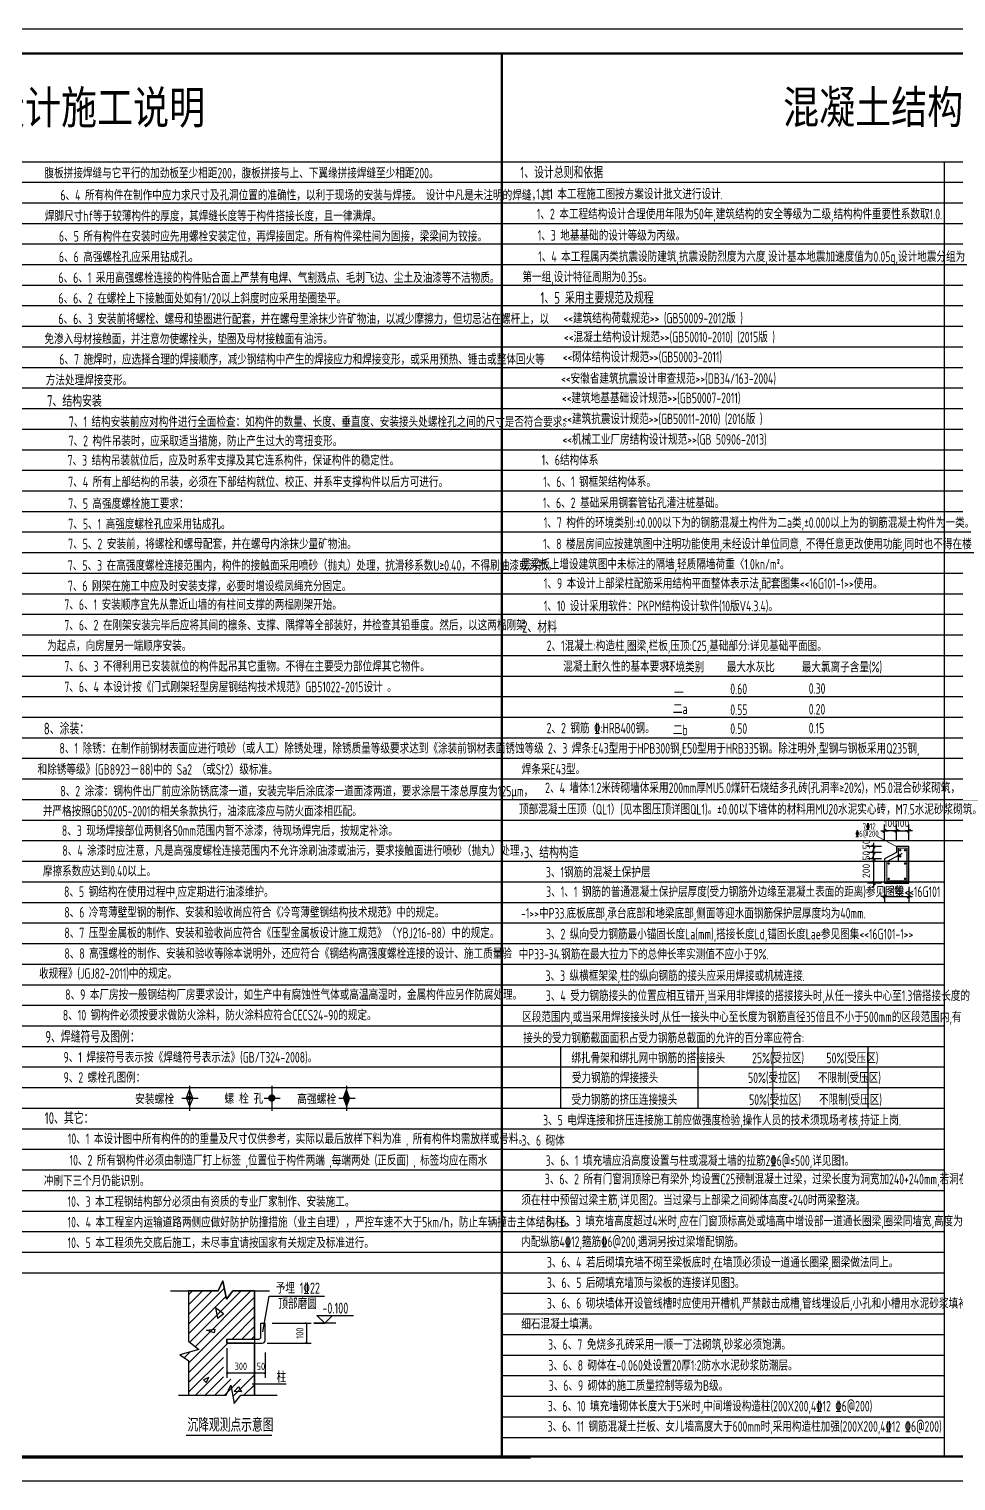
# Model space of a CAD drawing. Extents: x 19118 to 566552, y -1188739 to 92943.
# Drawn here: x 98498 to 136414, y -22788 to 36612 of the extents above; entities that cross this region are included whole.
import ezdxf
from ezdxf.enums import TextEntityAlignment as Align

# ---------------------------------------------------------------- set-up
doc = ezdxf.new("R2010")
doc.units = 0
doc.header["$LTSCALE"] = 1000
doc.header["$MEASUREMENT"] = 0
doc.layers.get('0').update_dxf_attribs({"linetype": 'CONTINUOUS'})
doc.layers.get('Defpoints').update_dxf_attribs({"linetype": 'CONTINUOUS'})
for name, color, linetype in [('AXIS', 3, 'CONTINUOUS'), ('JZSM', 7, 'CONTINUOUS'), ('mb-标准层', 7, 'CONTINUOUS'), ('PUB_TITLE', 4, 'CONTINUOUS'), ('S1', 2, 'CONTINUOUS'), ('TEXT', 7, 'CONTINUOUS'), ('WALL', 6, 'CONTINUOUS'), ('剖面外形', 7, 'CONTINUOUS'), ('图审改图', 114, 'CONTINUOUS'), ('填充', 250, 'CONTINUOUS'), ('底线', 250, 'CONTINUOUS')]:
    doc.layers.add(name, color=color, linetype=linetype)
doc.layers.add('梁集中标注', color=2, linetype='CONTINUOUS', lineweight=15)
doc.styles.add('-黑体', font='SimSun.ttf')
doc.styles.add('CPX', font='atssdeng.shx', dxfattribs={"width": 0.8, "bigfont": 'atssdchn.shx'})
doc.styles.add('HZS', font='atssdeng.shx', dxfattribs={"width": 0.7, "bigfont": 'atssdchn.shx'})
doc.styles.add('HZTXT', font='tssdeng.shx', dxfattribs={"bigfont": 'tssdchn.shx'})
doc.styles.add('LU', font='tssdeng.shx', dxfattribs={"width": 0.8, "bigfont": 'hztxt.shx'})
doc.styles.get("Standard").update_dxf_attribs({"font": 'atssdeng.shx', "bigfont": 'atssdchn.shx'})
doc.styles.add('TSSD_Dimension', font='Tssdeng.shx', dxfattribs={"width": 0.7, "bigfont": 'hztxt.shx'})
doc.styles.add('TSSD_Label', font='tssdeng.shx', dxfattribs={"width": 0.6, "bigfont": 'hztxt.shx'})
doc.styles.add('TSSD_Rein', font='atssdeng.shx', dxfattribs={"width": 0.7, "bigfont": 'atssdchn.shx'})
doc.dimstyles.new('dimn0.2', dxfattribs={"dimtxt": 300, "dimasz": 1, "dimexe": 250, "dimexo": 300, "dimgap": 150, "dimtad": 1, "dimdec": 0, "dimlfac": 0.2, "dimzin": 0, "dimdsep": 46, "dimtxsty": 'Standard', "dimblk": '_DIMX', "dimcen": 0.09, "dimclrt": 7, "dimadec": 1, "dimazin": 0, "dimtfac": 1, "dimtdec": 0, "dimtix": 1, "dimtmove": 2, "dimatfit": 3, "dimldrblk": '_DIMX', "dimfxl": 1, "dimtolj": 1, "dimtzin": 0, "dimarcsym": 0})

# ---------------------------------------------------------------- blocks, each defined once
blk = doc.blocks.new('_ArchTick')
at = {"color": 0, "linetype": 'ByBlock', "const_width": 0.4}
blk.add_lwpolyline([(-0.5, -0.5), (0.5, 0.5)], dxfattribs=at)
blk = doc.blocks.new('_DIMX')
blk.add_line((-150, 0), (150, 0))
at = {"const_width": 50}
blk.add_lwpolyline([(-70, -70), (70, 70)], dxfattribs=at)
blk = doc.blocks.new('*D626')
at = {"layer": 'AXIS', "color": 0, "lineweight": -2}
for p, q in [((133487, 1519), (133487, 868)), ((134487, 1519), (134487, 868)), ((133488, 1118), (134486, 1118))]:
    blk.add_line(p, q, dxfattribs=at)
at = {"layer": 'Defpoints', "color": 0}
for p in [(133487, 1819), (134487, 1819), (134487, 1118)]:
    blk.add_point(p, dxfattribs=at)
at = {"layer": 'AXIS', "color": 0, "lineweight": -2, "rotation": 180}
blk.add_blockref('_DIMX', (133487, 1118), dxfattribs=at)
at = {"layer": 'AXIS', "color": 0, "lineweight": -2}
blk.add_blockref('_DIMX', (134487, 1118), dxfattribs=at)
at = {"layer": 'AXIS', "color": 7, "insert": (133987, 1418), "char_height": 300, "attachment_point": 5}
blk.add_mtext('\\A1;200', dxfattribs=at)
blk = doc.blocks.new('*D627')
at = {"layer": 'AXIS', "color": 0, "lineweight": -2}
for p, q in [((133362, 2669), (132794, 2669)), ((133044, 2668), (133044, 1672)), ((133362, 1671), (132794, 1671))]:
    blk.add_line(p, q, dxfattribs=at)
at = {"layer": 'Defpoints', "color": 0}
for p in [(133662, 2669), (133044, 1671), (133662, 1671)]:
    blk.add_point(p, dxfattribs=at)
at = {"layer": 'AXIS', "color": 0, "lineweight": -2}
for p, rotation in [((133044, 2669), 90), ((133044, 1671), 270)]:
    blk.add_blockref('_DIMX', p, dxfattribs=dict(at, rotation=rotation))
at = {"layer": 'AXIS', "color": 7, "insert": (132744, 2170), "char_height": 300, "attachment_point": 5, "rotation": 90}
blk.add_mtext('\\A1;200', dxfattribs=at)
blk = doc.blocks.new('*D628')
at = {"layer": 'AXIS', "color": 0, "lineweight": -2}
for p, q in [((133362, 2919), (132794, 2919)), ((133362, 2669), (132794, 2669)), ((133044, 2920), (133044, 2921)), ((133044, 2669), (133044, 2919)), ((133044, 2668), (133044, 2667))]:
    blk.add_line(p, q, dxfattribs=at)
at = {"layer": 'Defpoints', "color": 0}
for p in [(133044, 2919), (133662, 2919), (133662, 2669)]:
    blk.add_point(p, dxfattribs=at)
at = {"layer": 'AXIS', "color": 0, "lineweight": -2}
for p, rotation in [((133044, 2919), 270), ((133044, 2669), 90)]:
    blk.add_blockref('_DIMX', p, dxfattribs=dict(at, rotation=rotation))
at = {"layer": 'AXIS', "color": 7, "insert": (132744, 2794), "char_height": 300, "attachment_point": 5, "rotation": 90}
blk.add_mtext('\\A1;50', dxfattribs=at)
blk = doc.blocks.new('*D629')
at = {"layer": 'AXIS', "color": 0, "lineweight": -2}
for p, q in [((133362, 3169), (132794, 3169)), ((133044, 3170), (133044, 3171)), ((133044, 3169), (133044, 2919)), ((133362, 2919), (132794, 2919)), ((133044, 2918), (133044, 2917))]:
    blk.add_line(p, q, dxfattribs=at)
at = {"layer": 'Defpoints', "color": 0}
for p in [(133662, 3169), (133044, 2919), (133662, 2919)]:
    blk.add_point(p, dxfattribs=at)
at = {"layer": 'AXIS', "color": 0, "lineweight": -2}
for p, rotation in [((133044, 3169), 270), ((133044, 2919), 90)]:
    blk.add_blockref('_DIMX', p, dxfattribs=dict(at, rotation=rotation))
at = {"layer": 'AXIS', "color": 7, "insert": (132744, 3253), "char_height": 300, "attachment_point": 5, "rotation": 90}
blk.add_mtext('\\A1;50', dxfattribs=at)
blk = doc.blocks.new('*D630')
at = {"layer": 'AXIS', "color": 0, "lineweight": -2}
for p, q in [((133986, 3813), (133985, 3813)), ((133987, 3384), (133987, 4063)), ((133987, 3813), (134487, 3813)), ((134487, 3384), (134487, 4063)), ((134488, 3813), (134489, 3813))]:
    blk.add_line(p, q, dxfattribs=at)
at = {"layer": 'Defpoints', "color": 0}
for p in [(134487, 3813), (133987, 3084), (134487, 3084)]:
    blk.add_point(p, dxfattribs=at)
at = {"layer": 'AXIS', "color": 0, "lineweight": -2}
blk.add_blockref('_DIMX', (133987, 3813), dxfattribs=at)
at = {"layer": 'AXIS', "color": 0, "lineweight": -2, "rotation": 180}
blk.add_blockref('_DIMX', (134487, 3813), dxfattribs=at)
at = {"layer": 'AXIS', "color": 7, "insert": (134237, 4113), "char_height": 300, "attachment_point": 5}
blk.add_mtext('\\A1;100', dxfattribs=at)
blk = doc.blocks.new('*D631')
at = {"layer": 'AXIS', "color": 0, "lineweight": -2}
for p, q in [((133486, 3813), (133485, 3813)), ((133487, 3384), (133487, 4063)), ((133987, 3813), (133487, 3813)), ((133987, 3384), (133987, 4063)), ((133988, 3813), (133989, 3813))]:
    blk.add_line(p, q, dxfattribs=at)
at = {"layer": 'Defpoints', "color": 0}
for p in [(133487, 3813), (133487, 3084), (133987, 3084)]:
    blk.add_point(p, dxfattribs=at)
at = {"layer": 'AXIS', "color": 0, "lineweight": -2}
blk.add_blockref('_DIMX', (133487, 3813), dxfattribs=at)
at = {"layer": 'AXIS', "color": 0, "lineweight": -2, "rotation": 180}
blk.add_blockref('_DIMX', (133987, 3813), dxfattribs=at)
at = {"layer": 'AXIS', "color": 7, "insert": (133737, 4113), "char_height": 300, "attachment_point": 5}
blk.add_mtext('\\A1;100', dxfattribs=at)

msp = doc.modelspace()

# ---------------------------------------------------------------- hatches: boundary and pattern name
h = msp.add_hatch(color=256)
h.paths.add_polyline_path([(111483.94, -6786.53), (111483.94, -7122.06), (111612.99, -7122.06)])
h.paths.add_polyline_path([(111483.94, -6786.53), (111354.9, -7122.06), (111483.94, -7122.06)])
h.paths.add_polyline_path([(111483.94, -7122.06), (111354.9, -7122.06), (111483.94, -7457.59)])
h.paths.add_polyline_path([(111612.99, -7122.06), (111483.94, -7122.06), (111483.94, -7457.59)])

# ---------------------------------------------------------------- linework, layer by layer
at = {"color": 7}
for p, q in [((106233.52, -15015.63), (106420.52, -14604.5)), ((106420.52, -14604.5), (106233.52, -15015.63)), ((106420.52, -14604.5), (106570.12, -15352.01)), ((106570.12, -15352.01), (106420.52, -14604.5)), ((104288.69, -15015.63), (106233.52, -15015.63)), ((105026.72, -16371.65), (106482.78, -14915.59)), ((105026.72, -15015.63), (105026.72, -17071.27)), ((105026.72, -15015.63), (105026.72, -17071.27)), ((105026.72, -15973.91), (105984.99, -15015.63)), ((105026.72, -15178.41), (105189.5, -15015.63)), ((105026.72, -15576.16), (105587.25, -15015.63)), ((106233.52, -15015.63), (105026.72, -15015.63)), ((105026.72, -16769.4), (106549.11, -15247.01)), ((105026.72, -17962.64), (107720.01, -15269.35)), ((105080.03, -17113.83), (107178.24, -15015.63)), ((105301.22, -17290.4), (107575.98, -15015.63)), ((106570.12, -15352.01), (106831.93, -15015.63)), ((106831.93, -15015.63), (106570.12, -15352.01)), ((106831.93, -15015.63), (108327.95, -15015.63)), ((107720.01, -15015.63), (106831.93, -15015.63)), ((107720.01, -15015.63), (107720.01, -19279.68)), ((107720.01, -16981.56), (107720.01, -15015.63)), ((108058.69, -16689.09), (108325.63, -15223.55)), ((108325.63, -15223.55), (110588.06, -15223.55)), ((105026.72, -18360.39), (107720.01, -15667.1)), ((106449.11, -15947.44), (106122.27, -15711.54)), ((106122.27, -15711.54), (106213.06, -16128.9)), ((106213.06, -16128.9), (106449.11, -15947.44)), ((105759.1, -16618.84), (106104.11, -16582.55)), ((106067.79, -16727.72), (105759.1, -16618.84)), ((106104.11, -16582.55), (106067.79, -16727.72)), ((106803.3, -16981.56), (107720.01, -16064.85)), ((107201.04, -16981.56), (107720.01, -16462.59)), ((107981.77, -16331.48), (108150.52, -16331.48)), ((107981.77, -16902.81), (107981.77, -16331.48)), ((108150.52, -17037.81), (108150.52, -16331.48)), ((108437.75, -16331.48), (110044.53, -16331.48)), ((109844.53, -16331.48), (109844.53, -17150.31)), ((105026.72, -17071.27), (105448.11, -17407.65)), ((105026.72, -17071.27), (105448.11, -17407.65)), ((105026.72, -18758.14), (106634.55, -17150.31)), ((106595.01, -16981.56), (106595.01, -17150.31)), ((106595.01, -17150.31), (106595.01, -16981.56)), ((106595.01, -16981.56), (107903.02, -16981.56)), ((106595.01, -16981.56), (107720.01, -16981.56)), ((106595.01, -17150.31), (108038.02, -17150.31)), ((107720.01, -17150.31), (106595.01, -17150.31)), ((107598.79, -16981.56), (107720.01, -16860.34)), ((107720.01, -19279.68), (107720.01, -17150.31)), ((108238.02, -17150.31), (110044.53, -17150.31)), ((105448.11, -17407.65), (104662.69, -17631.9)), ((105448.11, -17407.65), (104662.69, -17631.9)), ((104662.69, -17631.9), (105026.72, -17856.16)), ((104662.69, -17631.9), (105026.72, -17856.16)), ((104846.49, -17745.13), (105078.4, -17513.21)), ((105026.72, -19155.89), (106450.16, -17732.44)), ((106595.01, -17350.31), (106595.01, -18568.55)), ((107720.01, -17350.31), (107720.01, -18568.55)), ((108150.52, -17535.65), (108150.52, -18568.55)), ((105026.72, -17856.16), (105026.72, -19279.68)), ((105026.72, -17856.16), (105026.72, -19279.68)), ((105300.67, -19279.68), (106450.16, -18130.19)), ((106595.01, -18368.55), (107720.01, -18368.55)), ((107720.01, -18368.55), (108150.52, -18368.55)), ((105849.89, -18560.46), (105631.99, -18651.19)), ((105631.99, -18651.19), (105740.94, -18760.07)), ((105698.42, -19279.68), (106450.16, -18527.94)), ((105740.94, -18760.07), (105849.89, -18560.46)), ((106096.17, -19279.68), (106749.92, -18625.92)), ((106493.91, -19279.68), (107147.67, -18625.92)), ((106558.39, -19279.68), (106745.39, -18868.55)), ((106558.39, -19279.68), (106745.39, -18868.55)), ((106745.39, -18868.55), (106895, -19616.06)), ((106745.39, -18868.55), (106895, -19616.06)), ((106838.35, -19333), (107720.01, -18451.33)), ((106884.91, -19122.99), (107066.49, -18941.53)), ((107066.49, -18941.53), (107193.6, -19141.14)), ((107289.41, -19279.68), (107720.01, -18849.08)), ((109018.73, -18821.88), (107631.39, -18821.88)), ((104613.56, -19279.68), (106558.39, -19279.68)), ((105351.59, -19279.68), (106558.39, -19279.68)), ((107193.6, -19141.14), (106884.91, -19122.99)), ((106895, -19616.06), (107156.8, -19279.68)), ((106895, -19616.06), (107156.8, -19279.68)), ((107156.8, -19279.68), (108652.82, -19279.68)), ((107687.16, -19279.68), (107720.01, -19246.83))]:
    msp.add_line(p, q, dxfattribs=at)
at = {"color": 3}
msp.add_line((107720.01, -17648.15), (107720.01, -18568.55), dxfattribs=at)
at = {"elevation": -12152.53}
msp.add_lwpolyline([(134486.83, 2669.41), (134486.83, 3169.41), (133986.83, 3169.41), (133986.83, 2919.41)], dxfattribs=at)
at = {"color": 1, "const_width": 45, "elevation": -12152.53}
for points in [[(134411.04, 2549.41), (134411.04, 3104.54), (134058.61, 3104.54), (134058.61, 2594.76)], [(134217.87, 2887.87), (133586.13, 2549.41)], [(133586.13, 2549.41), (133586.13, 1763.54), (134411.04, 1763.54), (134411.04, 2549.41)]]:
    msp.add_lwpolyline(points, dxfattribs=at)
at = {"color": 1, "const_width": 50, "elevation": -12152.53}
for points in [[(134161.04, 3017.87, 1), (134111.04, 3017.87, 1), (134161.04, 3017.87)], [(134356.04, 3017.87, 1), (134306.04, 3017.87, 1), (134356.04, 3017.87)], [(133687.04, 2469.41, 1), (133637.04, 2469.41, 1), (133687.04, 2469.41)], [(134161.04, 2766, 1), (134111.04, 2766, 1), (134161.04, 2766)], [(134356.04, 2469.41, 1), (134306.04, 2469.41, 1), (134356.04, 2469.41)], [(133687.04, 1843.54, 1), (133637.04, 1843.54, 1), (133687.04, 1843.54)], [(134356.04, 1843.54, 1), (134306.04, 1843.54, 1), (134356.04, 1843.54)]]:
    msp.add_lwpolyline(points, format="xyb", dxfattribs=at)
at = {"color": 7}
for points in [[(107720.01, -19279.68), (107720.01, -17150.31), (106595.01, -17150.31), (106595.01, -16981.56), (107720.01, -16981.56), (107720.01, -15015.63), (106831.93, -15015.63), (106570.12, -15352.01), (106420.52, -14604.5), (106233.52, -15015.63), (105026.72, -15015.63), (105026.72, -17071.27), (105448.11, -17407.65), (104662.69, -17631.9), (105026.72, -17856.16), (105026.72, -19279.68)], [(111044.53, -16331.48), (110144.53, -16331.48), (110594.53, -16331.48), (110912.72, -16013.28), (110594.53, -16331.48), (110276.33, -16013.28), (111776.33, -16013.28)]]:
    msp.add_lwpolyline(points, dxfattribs=at)
at = {"color": 7, "const_width": 11.25}
for points in [[(105735.32, -15530.08, 1), (105746.57, -15530.08, 1)], [(106516.12, -15965.59, 1), (106527.37, -15965.59, 1)], [(105680.84, -16128.9, 1), (105692.09, -16128.9, 1)], [(105699, -16364.8, 1), (105710.25, -16364.8, 1)], [(106516.12, -16618.84, 1), (106527.37, -16618.84, 1)], [(106189.27, -16836.59, 1), (106200.52, -16836.59, 1)], [(105590.05, -17435.41, 1), (105601.3, -17435.41, 1)], [(105426.63, -18397.15, 1), (105437.88, -18397.15, 1)], [(105844.27, -17943.5, 1), (105855.52, -17943.5, 1)], [(105499.26, -19213.72, 1), (105510.51, -19213.72, 1)], [(105699, -19322.6, 1), (105710.25, -19322.6, 1)], [(105989.53, -19141.14, 1), (106000.78, -19141.14, 1)], [(106389.01, -19068.55, 1), (106400.26, -19068.55, 1)]]:
    msp.add_lwpolyline(points, format="xyb", close=True, dxfattribs=at)
at = {"const_width": 50}
msp.add_lwpolyline([(104924.87, -20922.67), (108437.24, -20922.67)], dxfattribs=at)
at = {"color": 7}
for centre, radius in [((107903.02, -16902.81), 78.75), ((108038.02, -17037.81), 112.5)]:
    msp.add_arc(centre, radius, 270, 0, dxfattribs=at)
at = {"layer": 'JZSM'}
for p, q in [((104745.11, -7122.06), (105411.93, -7122.06)), ((104934.32, -7122.06), (105063.36, -6786.53)), ((104934.32, -7122.06), (105063.36, -7457.59)), ((105063.36, -6622.28), (105063.36, -7652.13)), ((105192.41, -7122.06), (105063.36, -6786.53)), ((105192.41, -7122.06), (105063.36, -7457.59)), ((108109.32, -7122.06), (108776.14, -7122.06)), ((108427.57, -6622.28), (108427.57, -7652.13)), ((111165.69, -7122.06), (111832.51, -7122.06)), ((111354.9, -7122.06), (111483.94, -6786.53)), ((111354.9, -7122.06), (111483.94, -7457.59)), ((111483.94, -6622.28), (111483.94, -7652.13)), ((111612.99, -7122.06), (111483.94, -6786.53)), ((111612.99, -7122.06), (111483.94, -7457.59))]:
    msp.add_line(p, q, dxfattribs=at)
for points, const_width in [([(105018.83, -7122.06, 1), (105107.89, -7122.06, 1)], 89.06), ([(108353.36, -7122.06, 1), (108501.79, -7122.06, 1)], 148.43)]:
    msp.add_lwpolyline(points, format="xyb", close=True, dxfattribs=dict(at, const_width=const_width))
at = {"layer": 'PUB_TITLE'}
msp.add_lwpolyline([(77811.65, -22788.34), (161911.65, -22788.34), (161911.65, 36611.66), (77811.65, 36611.66)], close=True, dxfattribs=at)
for points, const_width in [([(80311.65, -21788.34), (160911.65, -21788.34), (160911.65, 35611.66), (80311.65, 35611.66)], 100), ([(120240.32, -5023.55), (132818.33, -5023.55), (132818.33, -7548.95), (120240.32, -7548.95)], 50)]:
    msp.add_lwpolyline(points, close=True, dxfattribs=dict(at, const_width=const_width))
for points, const_width in [([(117833.73, -21788.34), (117833.73, 35611.66)], 100), ([(80311.65, 31173.96), (154902.42, 31173.96)], 50), ([(135939.89, 31173.96), (135939.89, -21788.34)], 50), ([(125857.7, -5023.55), (125857.7, -7548.95)], 50), ([(128924.47, -5023.55), (128924.47, -7548.95)], 50)]:
    msp.add_lwpolyline(points, dxfattribs=dict(at, const_width=const_width))
at = {"layer": '剖面外形', "elevation": -12152.53}
for points in [[(133986.83, 2919.41), (133486.83, 2669.41)], [(133486.83, 2669.41), (133486.83, 2664.41), (133486.83, 2664.41), (133486.83, 2664.41), (133486.83, 2664.41), (133486.83, 1671.12), (134486.83, 1671.12), (134486.83, 2669.41), (134486.83, 2669.41), (134486.83, 2669.41), (134486.83, 2669.41), (134486.83, 2669.41)]]:
    msp.add_lwpolyline(points, dxfattribs=at)
at = {"layer": '填充'}
msp.add_line((117833.73, 35611.66), (117833.73, -21199.26), dxfattribs=at)
at = {"layer": '底线'}
for p, q in [((154902.42, 30332.16), (80311.65, 30332.16)), ((154902.42, 29490.36), (80311.65, 29490.36)), ((154902.42, 28648.56), (80311.65, 28648.56)), ((154902.42, 27806.75), (80311.65, 27806.75)), ((154902.42, 26964.95), (80311.65, 26964.95)), ((154902.42, 26123.15), (80311.65, 26123.15)), ((154902.42, 25281.35), (80311.65, 25281.35)), ((154902.42, 24439.54), (80311.65, 24439.54)), ((154902.42, 23597.74), (80311.65, 23597.74)), ((154902.42, 22755.94), (80311.65, 22755.94)), ((154902.42, 21914.13), (80311.65, 21914.13)), ((154902.42, 21072.33), (80311.65, 21072.33)), ((154902.42, 20230.53), (80311.65, 20230.53)), ((154902.42, 19388.73), (80311.65, 19388.73)), ((154902.42, 18546.92), (80311.65, 18546.92)), ((154902.42, 17705.12), (80311.65, 17705.12)), ((154902.42, 16863.32), (80311.65, 16863.32)), ((154902.42, 16021.52), (80311.65, 16021.52)), ((154902.42, 15179.71), (80311.65, 15179.71)), ((154902.42, 14337.91), (80311.65, 14337.91)), ((154902.42, 13496.11), (80311.65, 13496.11)), ((154902.42, 12654.31), (80311.65, 12654.31)), ((154902.42, 11812.5), (80311.65, 11812.5)), ((154902.42, 10970.7), (80311.65, 10970.7)), ((154902.42, 10128.9), (80311.65, 10128.9)), ((154902.42, 9287.1), (80311.65, 9287.1)), ((154902.42, 8445.29), (80311.65, 8445.29)), ((154902.42, 7603.49), (80311.65, 7603.49)), ((154902.42, 6761.69), (80311.65, 6761.69)), ((154902.42, 5919.89), (80311.65, 5919.89)), ((154902.42, 5078.08), (80311.65, 5078.08)), ((154902.42, 4236.28), (80311.65, 4236.28)), ((154902.42, 3394.48), (80311.65, 3394.48)), ((135939.89, 2552.68), (80311.65, 2552.68)), ((135939.89, 1710.87), (80311.65, 1710.87)), ((135939.89, 869.07), (80311.65, 869.07)), ((135939.89, 27.27), (80311.65, 27.27)), ((135939.89, -814.53), (80311.65, -814.53)), ((135939.89, -1656.34), (80311.65, -1656.34)), ((135939.89, -2498.14), (80311.65, -2498.14)), ((135939.89, -3339.94), (80311.65, -3339.94)), ((135939.89, -4181.74), (80311.65, -4181.74)), ((135939.89, -5023.55), (80311.65, -5023.55)), ((135939.89, -5865.35), (80311.65, -5865.35)), ((135939.89, -6707.15), (80311.65, -6707.15)), ((135939.89, -7548.95), (80311.65, -7548.95)), ((135939.89, -8390.76), (80311.65, -8390.76)), ((135939.89, -9232.56), (80311.65, -9232.56)), ((135939.89, -10074.36), (80311.65, -10074.36)), ((135939.89, -10916.16), (80311.65, -10916.16)), ((135939.89, -11757.97), (80311.65, -11757.97)), ((135939.89, -12599.77), (80311.65, -12599.77)), ((135939.89, -13441.57), (98119.22, -13441.57)), ((135939.89, -14283.37), (98119.22, -14283.37)), ((135939.89, -14283.37), (117833.73, -14283.37)), ((135939.89, -15125.18), (117833.73, -15125.18)), ((135939.89, -15966.98), (117833.73, -15966.98)), ((135939.89, -16808.78), (117833.73, -16808.78)), ((135939.89, -17650.58), (117833.73, -17650.58)), ((135939.89, -18492.39), (117833.73, -18492.39)), ((135939.89, -19334.19), (117833.73, -19334.19)), ((135939.89, -20175.99), (117833.73, -20175.99)), ((135939.89, -21017.79), (117833.73, -21017.79)), ((119013.43, -21859.6), (80311.65, -21859.6))]:
    msp.add_line(p, q, dxfattribs=at)
at = {"layer": '梁集中标注', "elevation": -12152.53}
msp.add_lwpolyline([(133986.83, 3169.41), (133203.66, 3572.95)], dxfattribs=at)

# ---------------------------------------------------------------- block references
at = {"color": 7, "xscale": 80, "yscale": 80, "zscale": 80}
for p, rotation in [((109844.53, -16331.48), 90), ((109844.53, -17150.31), 270), ((106595.01, -18368.55), 180), ((107720.01, -18368.55), 180)]:
    msp.add_blockref('_ArchTick', p, dxfattribs=dict(at, rotation=rotation))
for p in [(107720.01, -18368.55), (108150.52, -18368.55)]:
    msp.add_blockref('_ArchTick', p, dxfattribs=at)

# ---------------------------------------------------------------- texts
at = {"color": 7}
for s, height, style, width, p in [('予埋 1%%13222', 450, 'TSSD_Label', 0.7, (108588.74, -15123.88)), ('顶部磨圆', 450, 'HZTXT', 0.7, (108695.11, -15758.91)), ('300', 300, 'LU', 0.8, (106908.28, -18248.55)), ('50', 300, 'LU', 0.8, (107808.55, -18252)), ('柱', 450, 'HZTXT', 0.7, (108623.84, -18762.01))]:
    msp.add_text(s, height=height, dxfattribs=dict(at, style=style, width=width)).set_placement(p)
at = {"color": 7, "style": 'HZTXT', "width": 0.7}
msp.add_text('-0.100', height=450, dxfattribs=at).set_placement((111026.33, -15944.22), align=Align.CENTER)
at = {"color": 7, "insert": (109574.53, -16740.9), "char_height": 300, "attachment_point": 5, "rotation": 90, "style": 'LU'}
msp.add_mtext('\\A1;100', dxfattribs=at)
at = {"layer": 'JZSM', "style": 'CPX', "width": 0.8}
for s, p in [('  安装螺栓', (102441.42, -7372.15)), (' 螺 栓 孔', (106294.31, -7353.4)), ('  高强螺栓', (109071.32, -7372.15))]:
    msp.add_text(s, height=401.769, dxfattribs=at).set_placement(p)
at = {"layer": 'mb-标准层', "style": 'TSSD_Dimension', "width": 0.8}
msp.add_text('沉降观测点示意图', height=550, dxfattribs=at).set_placement((104975.41, -20774.49))
at = {"layer": 'S1', "style": 'HZS', "width": 0.7}
for s, height, p in [('腹板拼接焊缝与它平行的加劲板至少相距200，腹板拼接与上、下翼缘拼接焊缝至少相距200。 ', 432, (99128.59, 30502.32)), ('6、4 所有构件在制作中应力求尺寸及孔洞位置的准确性，以利于现场的安装与焊接。 设计中凡是未注明的焊缝，其', 432, (99781.02, 29598.3)), ('1、1 本工程施工图按方案设计批文进行设计.', 432, (119244.11, 29645.17)), ('焊脚尺寸hf等于较薄构件的厚度，其焊缝长度等于构件搭接长度，且一律满焊。', 432, (99144.03, 28747.75)), ('1、2 本工程结构设计合理使用年限为50年,建筑结构的安全等级为二级,结构构件重要性系数取1.0.', 432, (119268.81, 28827.84)), ('6、5 所有构件在安装时应先用螺栓安装定位，再焊接固定。所有构件梁柱间为固接，梁梁间为铰接。', 432, (99723.31, 27914.69)), ('1、3 地基基础的设计等级为丙级。', 432, (119305.65, 27951.28)), ('6、6 高强螺栓孔应采用钻成孔。', 432, (99718.03, 27072.89)), ('1、4 本工程属丙类抗震设防建筑,抗震设防烈度为六度,设计基本地震加速度值为0.05g,设计地震分组为', 432, (119325.65, 27085.87)), ('第一组,设计特征周期为0.35s。', 432, (118680.75, 26253.17)), ('6、6、1 采用高强螺栓连接的构件贴合面上严禁有电焊、气割溅点、毛刺飞边、尘土及油漆等不洁物质。', 432, (99700.4, 26222.35)), ('6、6、2 在螺栓上下接触面处如有1/20以上斜度时应采用垫圈垫平。', 432, (99700.4, 25380.54)), ('1、5 采用主要规范及规程', 480, (119417.49, 25373.04)), ('6、6、3 安装前将螺栓、螺母和垫圈进行配套，并在螺母里涂抹少许矿物油，以减少摩擦力，但切忌沾在螺杆上，以', 432, (99700.4, 24538.74)), ('<<建筑结构荷载规范>> (GB50009-2012版 )', 432, (120353.55, 24567.63)), ('免渗入母材接触面，并注意勿使螺栓头，垫圈及母材接触面有油污。', 432, (99125.61, 23716.07)), ('<<混凝土结构设计规范>>(GB50010-2010) (2015版 )', 432, (120375.74, 23795.46)), ('6、7 施焊时，应选择合理的焊接顺序，减少钢结构中产生的焊接应力和焊接变形，或采用预热、锤击或整体回火等', 432, (99736, 22883.01)), ('<<砌体结构设计规范>>(GB50003-2011)', 432, (120323.64, 22978.67)), ('<<安徽省建筑抗震设计审查规范>>(DB34/163-2004)', 432, (120257.19, 22098.12)), ('方法处理焊接变形。', 432, (99180.39, 22032.47)), ('<<建筑地基基础设计规范>>(GB50007-2011)', 432, (120292.94, 21302.94)), ('7、1 结构安装前应对构件进行全面检查：如构件的数量、长度、垂直度、安装接头处螺栓孔之间的尺寸是否符合要求。', 432, (100127.73, 20328.72)), ('<<建筑抗震设计规范>>(GB50011-2010) (2016版 )', 432, (120313.64, 20449.26)), ('7、2 构件吊装时，应采取适当措施，防止产生过大的弯扭变形。', 432, (100116.11, 19543.2)), ('7、3 结构吊装就位后，应及时系牢支撑及其它连系构件，保证构件的稳定性。', 432, (100075.76, 18750.74)), ('1、6结构体系', 432, (119468.02, 18764.61)), ('7、4 所有上部结构的吊装，必须在下部结构就位、校正、并系牢支撑构件以后方可进行。', 432, (100101.54, 17870.44)), ('7、5 高强度螺栓施工要求：', 432, (100102.33, 16980.27)), ('1、7 构件的环境类别:%%p0.000以下为的钢筋混凝土构件为二a类,%%p0.000以上为的钢筋混凝土构件为一类。', 432, (119550.93, 16202.53)), ('7、5、1 高强度螺栓孔应采用钻成孔。', 432, (100103.42, 16144.92)), ('7、5、2 安装前，将螺栓和螺母配套，并在螺母内涂抹少量矿物油。', 432, (100099.69, 15331.24)), ('1、8 楼层房间应按建筑图中注明功能使用,未经设计单位同意, 不得任意更改使用功能,同时也不得在楼', 432, (119524.03, 15328.77)), ('层梁板上增设建筑图中未标注的隔墙,轻质隔墙荷重〈1.0kn/m%%1402%%141。', 432, (118617.63, 14501.08)), ('1、9 本设计上部梁柱配筋采用结构平面整体表示法,配套图集<<16G101-1>>使用。', 432, (119555.78, 13713.66)), ('7、6、1 安装顺序宜先从靠近山墙的有柱间支撑的两榀刚架开始。', 432, (99941.36, 12848.97)), ('7、6、2 在刚架安装完毕后应将其间的檩条、支撑、隅撑等全部装好，并检查其铅垂度。然后，以这两榀刚架', 432, (99941.36, 12007.17)), ('为起点，向房屋另一端顺序安装。', 432, (99237.96, 11165.36)), ('2、1混凝土:构造柱,圈梁,栏板,压顶:C25,基础部分:详见基础平面图。', 432, (119673.23, 11163.69)), ('7、6、3 不得利用已安装就位的构件起吊其它重物。不得在主要受力部位焊其它物件。', 432, (99941.36, 10323.56)), ('混凝土耐久性的基本要求：', 432, (120346.73, 10316.37)), ('环境类别     最大水灰比      最大氯离子含量(%)', 432, (124547.26, 10294.92)), ('7、6、4 本设计按《门式刚架轻型房屋钢结构技术规范》GB51022-2015设计 。', 432, (99941.36, 9481.76)), ('0.60', 432, (127182.66, 9398.07)), ('0.30', 432, (130391.6, 9416.19)), ('二a', 432, (124837.12, 8582.39)), ('一  ', 432, (124881.95, 9233.15)), ('0.55', 432, (127182.66, 8549.02)), ('0.20', 432, (130391.6, 8567.14)), ('2、2 钢筋 %%132:HRB400钢。', 432, (119669.39, 7794.09)), ('二b', 432, (124837.12, 7719.57)), ('0.50', 432, (127182.66, 7774.64)), ('0.15', 432, (130391.6, 7792.76)), ('8、1 除锈：在制作前钢材表面应进行喷砂（或人工）除锈处理，除锈质量等级要求达到《涂装前钢材表面锈蚀等级', 432, (99742.95, 6969.34)), ('2、3 焊条:E43型用于HPB300钢,E50型用于HRB335钢。除注明外,型钢与钢板采用Q235钢,', 432, (119724.41, 6968.21)), ('和除锈等级》(GB8923－88)中的 Sa2 （或St2）级标准。', 432, (98843.55, 6107.1)), ('焊条采E43型。', 432, (118653.74, 6116.26)), ('8、2 涂漆：钢构件出厂前应涂防锈底漆一道，安装完毕后涂底漆一道面漆两道，要求涂层干漆总厚度为125μm，', 432, (99777.38, 5216.68)), ('并严格按照GB50205-2001的相关条款执行，油漆底漆应与防火面漆相匹配。', 432, (99060.5, 4401.85)), ('8、3 现场焊接部位两侧各50mm范围内暂不涂漆，待现场焊完后，按规定补涂。', 432, (99842.75, 3601.65)), ('3、1钢筋的混凝土保护层', 432, (119641.16, 1901.65)), ('8、5 钢结构在使用过程中,应定期进行油漆维护。', 432, (99930.15, 1100.93)), ('3、1、1 钢筋的普通混凝土保护层厚度(受力钢筋外边缘至混凝土表面的距离)参见图集<<16G101', 432, (119651.98, 1102.09)), ('8、6 冷弯薄壁型钢的制作、安装和验收尚应符合《冷弯薄壁钢结构技术规范》中的规定。', 432, (99940.42, 259.13)), ('-1>>中P33.底板底部,承台底部和地梁底部,侧面等迎水面钢筋保护层厚度均为40mm.', 432, (118627.04, 221.05)), ('8、7 压型金属板的制作、安装和验收尚应符合《压型金属板设计施工规范》（YBJ216-88）中的规定。', 432, (99943.41, -582.67)), ('3、2 纵向受力钢筋最小锚固长度La(mm),搭接长度Ld,锚固长度Lae参见图集<<16G101-1>>', 432, (119643.46, -629.12)), ('8、8 高强螺栓的制作、安装和验收等除本说明外，还应符合《钢结构高强度螺栓连接的设计、施工质量验', 432, (99943.41, -1424.47)), ('中P33-34.钢筋在最大拉力下的总伸长率实测值不应小于9%.', 432, (118524.54, -1453.86)), ('3、3 纵横框架梁,柱的纵向钢筋的接头应采用焊接或机械连接. ', 432, (119626.32, -2335.21)), ('3、4 受力钢筋接头的位置应相互错开,当采用非焊接的搭接接头时,从任一接头中心至1.3倍搭接长度的', 432, (119636.99, -3152.72)), ('8、10 钢构件必须按要求做防火涂料，防火涂料应符合CECS24-90的规定。', 432, (99881.92, -3946.9)), ('区段范围内,或当采用焊接接头时,从任一接头中心至长度为钢筋直径35倍且不小于500mm的区段范围内,有', 432, (118666.91, -4019.66)), ('接头的受力钢筋截面面积占受力钢筋总截面的允许的百分率应符合:', 432, (118713.02, -4880.01)), ('绑扎骨架和绑扎网中钢筋的搭接接头      25%(受拉区)     50%(受压区)', 432, (120683.1, -5700.43)), ('9、2 螺栓孔图例：', 432, (99908.74, -6498.56)), ('受力钢筋的焊接接头                    50%(受拉区)    不限制(受压区)', 432, (120701.1, -6509.95)), ('受力钢筋的挤压连接接头                50%(受拉区)    不限制(受压区)', 432, (120691.04, -7404.17)), ('3、5 电焊连接和挤压连接施工前应做强度检验,操作人员的技术须现场考核,持证上岗.', 432, (119525.31, -8242.41)), ('10、1 本设计图中所有构件的的重量及尺寸仅供参考，实际以最后放样下料为准 , 所有构件均需放样或号料。', 432, (100085.67, -9005.07)), ('3、6 砌体', 432, (118638.27, -9074.05)), ('10、2 所有钢构件必须由制造厂打上标签 ,位置位于构件两端 ,每端两处 (正反面) , 标签均应在雨水', 432, (100156.63, -9883.91)), ('3、6、1 填充墙应沿高度设置与柱或混凝土墙的拉筋2%%1326@≤500,详见图1。', 432, (119630.03, -9897.75)), ('冲刷下三个月仍能识别。', 432, (99099.62, -10725.71)), ('3、6、2 所有门窗洞顶除已有梁外,均设置C25预制混凝土过梁，过梁长度为洞宽加240+240mm,若洞在柱边时,', 432, (119596.55, -10653.69)), ('10、3 本工程钢结构部分必须由有资质的专业厂家制作、安装施工。', 432, (100075.76, -11574.8)), ('须在柱中预留过梁主筋,详见图2。当过梁与上部梁之间砌体高度<240时两梁整浇。', 432, (118635.96, -11507.6)), ('3、6、3 填充墙高度超过4米时,应在门窗顶标高处或墙高中增设部一道通长圈梁,圈梁同墙宽,高度为180mm,', 432, (119663.88, -12374.61)), ('10、5 本工程须先交底后施工，未尽事宜请按国家有关规定及标准进行。', 432, (100075.76, -13258.4)), ('内配纵筋4%%13212,箍筋%%1326@200,遇洞另按过梁增配钢筋。', 432, (118627.25, -13216.42)), ('3、6、4 若后砌填充墙不砌至梁板底时,在墙顶必须设一道通长圈梁,圈梁做法同上。', 432, (119681.47, -14058.22)), ('3、6、5 后砌填充墙顶与梁板的连接详见图3。', 432, (119681.47, -14897.27)), ('3、6、6 砌块墙体开设管线槽时应使用开槽机,严禁敲击成槽,管线埋设后,小孔和小槽用水泥砂浆填补,大孔和大槽用', 432, (119681.47, -15739.07)), ('细石混凝土填满。', 432, (118631.65, -16580.87)), ('3、6、7 免烧多孔砖采用一顺一丁法砌筑,砂浆必须饱满。', 432, (119729.24, -17422.67)), ('3、6、8 砌体在-0.060处设置20厚1:2防水水泥砂浆防潮层。', 432, (119743.34, -18276.89)), ('3、6、9 砌体的施工质量控制等级为B级。', 432, (119756.43, -19103.59)), ('3、6、10 填充墙砌体长度大于5米时,中间增设构造柱(200X200,4%%13212 %%1326@200)', 432, (119721.05, -19945.05)), ('3、6、11 钢筋混凝土拦板、女儿墙高度大于600mm时,采用构造柱加强(200X200,4%%13212 %%1326@200)', 432, (119709.36, -20774.46))]:
    msp.add_text(s, height=height, dxfattribs=at).set_placement(p)
at = {"layer": 'S1', "color": 1, "style": 'HZS', "width": 0.7}
for s, p in [('1、设计总则和依据', (118594.45, 30505.46)), ('7、结构安装', (99233.66, 21155.83)), ('2、材料', (118667.67, 11911.92)), ('8、涂装：', (99101.96, 7749.96)), ('3、结构构造', (118737.82, 2685.23)), ('9、焊缝符号及图例：', (99160.64, -4859.03)), ('10、其它：', (99140.53, -8183.26))]:
    msp.add_text(s, height=480, dxfattribs=at).set_placement(p)
at = {"layer": 'S1', "color": 6, "style": 'HZS', "width": 0.7}
for s, p in [('1、6、1 钢框架结构体系。', (119530.76, 17875.15)), ('1、6、2 基础采用钢套管钻孔灌注桩基础。', (119518.49, 17011.07)), ('7、5、3 在高强度螺栓连接范围内，构件的接触面采用喷砂（抛丸）处理，抗滑移系数U≥0.40，不得刷油漆或污损。', (100085.13, 14450.26)), ('7、6 刚架在施工中应及时安装支撑，必要时增设缆凤绳充分固定。', (100085.13, 13608.46)), ('8、4 涂漆时应注意，凡是高强度螺栓连接范围内不允许涂刷油漆或油污，要求接触面进行喷砂（抛丸）处理，   ', (99862.12, 2784.54)), ('摩擦系数应达到0.40以上。', (99065.93, 1946.15)), ('8、9 本厂房按一般钢结构厂房要求设计，如生产中有腐蚀性气体或高温高湿时，金属构件应另作防腐处理。', (99977.37, -3108.08))]:
    msp.add_text(s, height=432, dxfattribs=at).set_placement(p)
at = {"layer": 'S1', "style": 'HZS', "width": 0.7}
msp.add_text('1、10 设计采用软件：PKPM结构设计软件(10版V4.3.4)。', height=432, dxfattribs=at).set_placement((119556.38, 13006.99), align=Align.MIDDLE_LEFT)
at = {"layer": 'S1', "color": 3, "style": 'HZS', "width": 0.7}
for s, p in [('收规程》(JGJ82-2011)中的规定。', (98905.71, -2242.86)), ('9、1 焊接符号表示按《焊缝符号表示法》(GB/T324-2008)。', (99908.74, -5671.94))]:
    msp.add_text(s, height=432, dxfattribs=at).set_placement(p)
at = {"layer": 'TEXT', "color": 3, "style": '-黑体', "width": 0.8}
for s, p in [('钢结构设计施工说明', (92436.24, 32731.45)), ('混凝土结构设计施工说明', (129342, 32744.76))]:
    msp.add_text(s, height=1350.675, dxfattribs=at).set_placement(p)
at = {"layer": 'WALL', "style": 'HZS', "width": 0.7}
msp.add_text('10、4 本工程室内运输道路两侧应做好防护防撞措施（业主自理），严控车速不大于5km/h，防止车辆撞击主体结构柱。', height=432, dxfattribs=at).set_placement((100075.76, -12416.6))
at = {"layer": '图审改图', "style": 'HZS', "width": 0.7}
for s, p in [('<<机械工业厂房结构设计规范>>(GB 50906-2013) ', (120313.64, 19607.45)), ('2、4 墙体:1.2米砖砌墙体采用200mm厚MU5.0煤矸石烧结多孔砖(孔洞率≥20%%%)，M5.0混合砂浆砌筑，', (119611.32, 5352.23)), ('顶部混凝土压顶（QL1）(见本图压顶详图QL1)。±0.00以下墙体的材料用MU20水泥实心砖，M7.5水泥砂浆砌筑。', (118541.23, 4476.49))]:
    msp.add_text(s, height=432, dxfattribs=at).set_placement(p)
at = {"layer": '梁集中标注', "style": 'TSSD_Rein', "width": 0.7}
for s, p in [('%%1326@200', (132301.01, 3569.61, -12152.53)), ('7%%13212', (132597.16, 3866.78, -12152.53))]:
    msp.add_text(s, height=250, dxfattribs=at).set_placement(p)

# ---------------------------------------------------------------- dimensions: what is measured, and where the dimension line sits
at = {"layer": 'AXIS'}
for base, p1, p2, angle, picture, middle in [((133486.83, 3813.12, -12152.53), (133986.83, 3084.45, -12152.53), (133486.83, 3084.45, -12152.53), 180, '*D631', (133736.83, 4113.12, -12152.53)), ((133044.35, 2919.41, -12152.53), (133661.98, 2669.41, -12152.53), (133661.98, 2919.41, -12152.53), 270, '*D628', (132744.35, 2794.41, -12152.53)), ((133044.35, 1671.12, -12152.53), (133661.98, 2669.41, -12152.53), (133661.98, 1671.12, -12152.53), 90, '*D627', (132744.35, 2170.27, -12152.53))]:
    dim = msp.add_linear_dim(base=base, p1=p1, p2=p2, angle=angle, dimstyle='dimn0.2', dxfattribs=at)
    dim.commit()
    dim.dimension.update_dxf_attribs({"geometry": picture, "text_midpoint": middle})
for base, p1, p2, picture, middle in [((134486.83, 3813.12, -12152.53), (133986.83, 3084.45, -12152.53), (134486.83, 3084.45, -12152.53), '*D630', (134236.83, 4113.12, -12152.53)), ((134486.83, 1118.33, -12152.53), (133486.83, 1819.41, -12152.53), (134486.83, 1819.41, -12152.53), '*D626', (133986.83, 1418.33, -12152.53))]:
    dim = msp.add_linear_dim(base=base, p1=p1, p2=p2, dimstyle='dimn0.2', dxfattribs=at)
    dim.commit()
    dim.dimension.update_dxf_attribs({"geometry": picture, "text_midpoint": middle})
dim = msp.add_linear_dim(base=(133044.35, 2919.41, -12152.53), p1=(133661.98, 3169.41, -12152.53), p2=(133661.98, 2919.41, -12152.53), angle=90, dimstyle='dimn0.2', dxfattribs=at)
dim.commit()
dim.dimension.update_dxf_attribs({"geometry": '*D629', "text_midpoint": (132744.35, 3253.09, -12152.53), "dimtype": 160})

doc.saveas('drawing.dxf')
